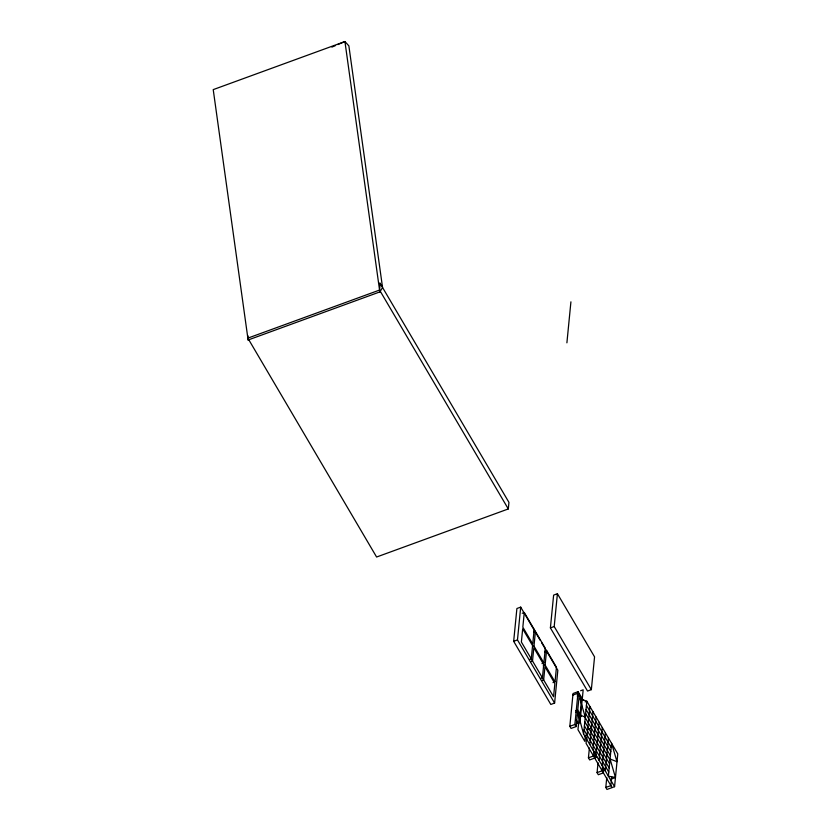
<?xml version="1.0" encoding="UTF-8"?>
<svg xmlns="http://www.w3.org/2000/svg" width="831" height="831" viewBox="0 0 831 831"><rect width="100%" height="100%" fill="white"/><g stroke="black" fill="none" stroke-linecap="round" stroke-linejoin="round"><path stroke-width="1.25" d="M248.064 335.932L247.846 338.134L379.559 290.061L380.203 283.496M248.116 339.993L379.819 291.92L382.561 287.609L348.875 45.871L344.927 41.55L213.224 89.623L248.116 339.993L248.542 339.318L376.599 557.019L508.302 508.946L508.946 502.381L379.86 282.914M541.542 642.571L557.83 670.264L554.609 703.068L550.818 704.449L513.672 641.314L516.892 608.51L520.694 607.129L540.233 640.358M554.609 703.068L517.474 639.922L520.694 607.129M522.242 613.257L524.268 612.509L522.834 627.176L532.733 644.015L534.177 629.347M541.978 663.647L543.879 662.951L533.98 646.113L535.413 631.456L533.72 632.069M566.898 342.839L570.918 301.84M543.879 662.951L545.313 648.294L524.268 612.509M545.126 652.501L545.292 650.86L546.559 650.393L556.458 667.231L555.025 681.898L552.999 682.635M555.025 681.898L545.115 665.06L546.559 650.393M550.402 627.904L553.623 595.11L557.414 593.718L594.56 656.864L591.34 689.657L587.538 691.049L550.402 627.904L554.204 626.522L557.414 593.718M575.561 712.447L577.587 711.71L576.132 726.564L571.063 728.413L569.827 726.315L573.037 693.511L578.106 691.662L583.061 700.086M576.132 726.564L574.886 724.466L578.106 691.662M581.368 716.229L577.742 710.069L579.197 695.308L577.171 696.046M579.311 716.083L577.971 729.701L584.816 741.345L585.429 735.155M580.121 714.099L581.565 699.338L579.197 695.308M583.611 734.064L586.831 701.26L579.872 698.58L585.273 717.111L578.21 714.328L583.611 734.064L614.566 786.677L606.962 789.45L605.799 787.466L606.765 777.556M586.551 738.437L586.073 743.35L612.032 787.601M586.707 739.32L589.927 706.527M594.736 758.08L589.667 759.929L588.431 757.83L589.397 747.993M589.802 744.586L593.022 711.783M592.898 749.842L596.118 717.049M588.431 757.83L593.5 755.981L593.978 751.058M594.726 758.184L595.339 751.93M595.993 755.109L599.213 722.305M603.857 767.927L603.368 772.882L598.31 774.731L597.073 772.622L598.04 762.723M599.089 760.365L602.309 727.572M602.184 765.631L605.394 732.828M602.745 764.593L602.132 770.773L597.073 772.622M605.28 770.888L608.489 738.094M611.709 776.954L610.858 785.617L605.799 787.466M614.566 786.677L617.776 753.873L586.831 701.26L585.138 701.873M331.901 47.097L335.454 45.58M337.822 44.573L344.927 41.55L379.819 291.92M513.672 641.314L517.474 639.922M532.713 646.58L533.98 646.113M529.596 659.482L531.279 658.869L532.578 645.656L522.678 628.818L521.38 642.031L553.56 696.752L554.859 683.539L544.959 666.701L543.661 679.914L541.968 680.527M530.832 661.59L532.515 660.977L533.814 647.754L543.723 664.592L542.425 677.816L540.732 678.428M543.214 665.756L545.115 665.06M580.64 690.738L583.175 689.813L579.955 722.617L577.42 723.541M572.891 695.059L577.95 693.21M577.316 694.508L579.342 693.771M575.717 710.806L577.742 710.069M577.4 715.584L579.425 714.847L577.587 711.71M569.827 726.315L574.886 724.466M588.369 729.296L591.412 728.185M611.117 779.094L615.459 777.504L610.058 758.994L617.007 761.715L611.585 743.35L608.375 776.154L615.459 777.504M593.5 755.981L597.26 757.259M379.57 290.071L508.302 508.946M554.204 626.522L591.34 689.657M586.426 705.363L611.19 747.453M586.021 709.456L610.785 751.556M585.626 713.559L610.38 755.649M585.221 717.662L609.985 759.752M584.816 721.765L609.58 763.855M584.422 725.858L609.175 767.958M584.016 729.961L608.77 772.051M576.226 719.864L578.719 724.102"/></g></svg>
